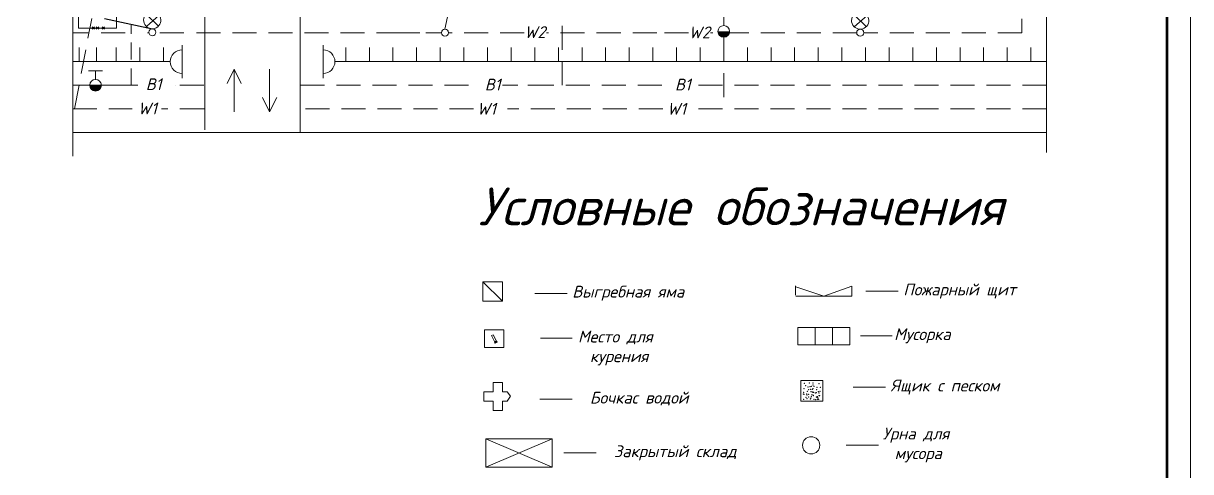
# Model space of a CAD drawing. Header units: millimetres. Extents: x 27137 to 30937, y -4667 to -569.
# Drawn here: x 29971.2 to 30218.2, y -3018 to -2923.1 of the extents above; entities that cross this region are included whole.
import ezdxf

# ---------------------------------------------------------------- set-up
doc = ezdxf.new("R2010")
doc.units = ezdxf.units.MM
doc.header["$LTSCALE"] = 0.4
doc.linetypes.add('штриховаяX2', pattern=[38.1, 25.4, -12.7])
doc.styles.add('Isocpeur', font='isocpeui.ttf', dxfattribs={"height": 2.5})
doc.styles.get("Standard").update_dxf_attribs({"font": 'isocpeui.ttf', "height": 2.5})

msp = doc.modelspace()

# ---------------------------------------------------------------- hatches: boundary and pattern name
at = {"linetype": 'штриховаяX2', "lineweight": 15, "ltscale": 0.5}
msp.add_hatch(color=256, dxfattribs=at).paths.add_polyline_path([(30118.1875, -2924.7865), (30119.4247, -2924.7865), (30120.6618, -2924.7865, -1)])
at = {"lineweight": 15}
msp.add_hatch(color=256, dxfattribs=at).paths.add_polyline_path([(29985.2305, -2936.1837), (29986.4676, -2936.1837), (29987.7048, -2936.1837, -1)])

# ---------------------------------------------------------------- linework, layer by layer
for p, q in [((30029.8064, -2946.0523), (30029.8064, -2841.0523)), ((30187.7384, -2866.4602), (30187.7368, -2946.1837)), ((29981.677, -2877.7562), (29981.677, -2946.1837)), ((29982.8865, -2916.0625), (29982.8865, -2924.0625)), ((29990.8865, -2924.0625), (29990.8865, -2916.0625)), ((30009.5888, -2915.6121), (30009.5888, -2945.6121)), ((29982.8865, -2924.0625), (29990.8865, -2924.0625)), ((29986.8865, -2924.0625), (29985.6565, -2924.0625)), ((29986.2362, -2923.8125), (29985.7362, -2924.3125)), ((29985.7362, -2923.8125), (29986.2362, -2924.3125)), ((29987.1365, -2923.8125), (29986.6365, -2924.3125)), ((29986.6365, -2923.8125), (29987.1365, -2924.3125)), ((29988.3643, -2923.8125), (29987.8643, -2924.3125)), ((29987.8643, -2923.8125), (29988.3643, -2924.3125)), ((29982.995, -2931.1837), (29982.995, -2928.1837)), ((29982.995, -2931.1837), (29982.995, -2928.1837)), ((29986.677, -2931.1837), (29986.677, -2928.1837)), ((29986.677, -2931.1837), (29986.677, -2928.1837)), ((29990.8548, -2931.1837), (29990.8548, -2928.1837)), ((29990.8548, -2931.1837), (29990.8548, -2928.1837)), ((29995.8548, -2931.1837), (29995.8548, -2928.1837)), ((29995.8548, -2931.1837), (29995.8548, -2928.1837)), ((29995.8548, -2931.1837), (29995.8548, -2928.1837)), ((29995.8548, -2931.1837), (29995.8548, -2928.1837)), ((30000.8548, -2931.1837), (30000.8548, -2928.1837)), ((30000.8548, -2931.1837), (30000.8548, -2928.1837)), ((30000.8548, -2931.1837), (30000.8548, -2928.1837)), ((30004.7911, -2928.6837), (30004.7911, -2927.6837)), ((30004.7911, -2928.6837), (30004.7911, -2927.6837)), ((30004.7911, -2928.6837), (30004.7911, -2933.6837)), ((30004.7911, -2928.6837), (30004.7911, -2933.6837)), ((30004.7911, -2931.1837), (30004.7911, -2929.9563)), ((30034.6341, -2928.6837), (30034.6341, -2927.6837)), ((30034.6341, -2928.6837), (30034.6341, -2927.6837)), ((30034.6341, -2931.1837), (30034.6341, -2928.6837)), ((30034.6341, -2928.6837), (30034.6341, -2928.6837)), ((30034.6341, -2928.6837), (30034.6341, -2933.6837)), ((30034.6341, -2931.1837), (30034.6341, -2928.6837)), ((30034.6341, -2928.6837), (30034.6341, -2928.6837)), ((30034.6341, -2928.6837), (30034.6341, -2933.6837)), ((30039.4247, -2928.1837), (30039.4247, -2931.1837)), ((30044.4247, -2931.1837), (30044.4247, -2928.1837)), ((30044.4247, -2931.1837), (30044.4247, -2928.1837)), ((30049.4247, -2931.1837), (30049.4247, -2928.1837)), ((30054.4247, -2931.1837), (30054.4247, -2928.1837)), ((30059.4247, -2931.1837), (30059.4247, -2928.1837)), ((30064.4247, -2931.1837), (30064.4247, -2928.1837)), ((30069.4247, -2931.1837), (30069.4247, -2928.1837)), ((30074.4247, -2931.1837), (30074.4247, -2928.1837)), ((30079.4247, -2931.1837), (30079.4247, -2928.1837)), ((30079.4247, -2931.1837), (30079.4247, -2928.1837)), ((30079.4247, -2931.1837), (30079.4247, -2928.1837)), ((30084.4247, -2931.1837), (30084.4247, -2928.1837)), ((30084.4247, -2931.1837), (30084.4247, -2928.1837)), ((30089.4247, -2931.1837), (30089.4247, -2928.1837)), ((30094.4247, -2931.1837), (30094.4247, -2928.1837)), ((30099.4247, -2931.1837), (30099.4247, -2928.1837)), ((30104.4247, -2931.1837), (30104.4247, -2928.1837)), ((30109.4247, -2931.1837), (30109.4247, -2928.1837)), ((30109.4247, -2931.1837), (30109.4247, -2928.1837)), ((30114.4247, -2931.1837), (30114.4247, -2928.1837)), ((30114.4247, -2931.1837), (30114.4247, -2928.1837)), ((30119.4247, -2931.1837), (30119.4247, -2928.1837)), ((30124.4247, -2931.1837), (30124.4247, -2928.1837)), ((30124.4247, -2931.1837), (30124.4247, -2928.1837)), ((30124.4247, -2931.1837), (30124.4247, -2928.1837)), ((30129.4247, -2931.1837), (30129.4247, -2928.1837)), ((30129.4247, -2931.1837), (30129.4247, -2928.1837)), ((30134.4247, -2931.1837), (30134.4247, -2928.1837)), ((30139.4247, -2931.1837), (30139.4247, -2928.1837)), ((30139.4247, -2931.1837), (30139.4247, -2928.1837)), ((30139.4247, -2931.1837), (30139.4247, -2928.1837)), ((30144.4247, -2931.1837), (30144.4247, -2928.1837)), ((30144.4247, -2931.1837), (30144.4247, -2928.1837)), ((30144.4247, -2931.1837), (30144.4247, -2928.1837)), ((30149.4247, -2931.1837), (30149.4247, -2928.1837)), ((30149.4247, -2931.1837), (30149.4247, -2928.1837)), ((30149.4247, -2931.1837), (30149.4247, -2928.1837)), ((30149.4247, -2931.1837), (30149.4247, -2928.1837)), ((30149.4247, -2931.1837), (30149.4247, -2928.1837)), ((30154.4247, -2931.1837), (30154.4247, -2928.1837)), ((30154.4247, -2931.1837), (30154.4247, -2928.1837)), ((30154.4247, -2931.1837), (30154.4247, -2928.1837)), ((30159.4247, -2931.1837), (30159.4247, -2928.1837)), ((30159.4247, -2931.1837), (30159.4247, -2928.1837)), ((30159.4247, -2931.1837), (30159.4247, -2928.1837)), ((30159.4247, -2931.1837), (30159.4247, -2928.1837)), ((30164.4247, -2931.1837), (30164.4247, -2928.1837)), ((30164.4247, -2931.1837), (30164.4247, -2928.1837)), ((30164.4247, -2931.1837), (30164.4247, -2928.1837)), ((30164.4247, -2931.1837), (30164.4247, -2928.1837)), ((30164.4247, -2931.1837), (30164.4247, -2928.1837)), ((30169.4247, -2931.1837), (30169.4247, -2928.1837)), ((30169.4247, -2931.1837), (30169.4247, -2928.1837)), ((30169.4247, -2931.1837), (30169.4247, -2928.1837)), ((30169.4247, -2931.1837), (30169.4247, -2928.1837)), ((30174.4247, -2931.1837), (30174.4247, -2928.1837)), ((30174.4247, -2931.1837), (30174.4247, -2928.1837)), ((30174.4247, -2931.1837), (30174.4247, -2928.1837)), ((30174.4247, -2931.1837), (30174.4247, -2928.1837)), ((30174.4247, -2931.1837), (30174.4247, -2928.1837)), ((30179.4247, -2931.1837), (30179.4247, -2928.1837)), ((30179.4247, -2931.1837), (30179.4247, -2928.1837)), ((30179.4247, -2931.1837), (30179.4247, -2928.1837)), ((30179.4247, -2931.1837), (30179.4247, -2928.1837)), ((30184.4247, -2931.1837), (30184.4247, -2928.1837)), ((30184.4247, -2931.1837), (30184.4247, -2928.1837)), ((30002.2911, -2931.1837), (29981.677, -2931.1837)), ((30000.8548, -2931.1837), (30002.2911, -2931.1837)), ((30004.7911, -2931.1837), (30004.7911, -2931.924)), ((30187.7371, -2931.1837), (30037.1341, -2931.1837)), ((29986.4732, -2933.1148), (29985.0155, -2933.1148)), ((29986.4732, -2934.9459), (29986.4732, -2933.1148)), ((29987.931, -2933.1148), (29986.4732, -2933.1148)), ((30004.7911, -2934.6837), (30004.7911, -2933.6837)), ((30004.7911, -2934.6837), (30004.7911, -2933.6837)), ((30015.8042, -2932.8037), (30014.3042, -2935.8037)), ((30015.8042, -2932.8037), (30015.8042, -2941.7956)), ((30015.8042, -2932.8037), (30015.8042, -2937.8037)), ((30015.8042, -2932.8037), (30015.8042, -2935.8037)), ((30015.8042, -2932.8037), (30017.3042, -2935.8037)), ((30023.306, -2941.7956), (30023.306, -2932.8037)), ((30034.6341, -2934.6837), (30034.6341, -2933.6837)), ((30034.6341, -2934.6837), (30034.6341, -2933.6837)), ((29981.677, -2936.1837), (29995.4247, -2936.1837)), ((29995.4247, -2936.1837), (29995.4247, -2936.1837)), ((30003.4247, -2936.1837), (30003.4247, -2936.1837)), ((30009.5888, -2936.1837), (30009.5888, -2936.1837)), ((30023.306, -2941.7956), (30021.806, -2938.7956)), ((30023.306, -2941.7956), (30024.806, -2938.7956)), ((29981.677, -2946.1837), (30187.7368, -2946.1837)), ((29981.677, -2946.1837), (30009.4247, -2946.1837)), ((29981.677, -2946.1837), (30009.4247, -2946.1837)), ((29981.677, -2946.1837), (29981.677, -2951.1837)), ((30009.4247, -2946.1837), (30039.4247, -2946.1837)), ((30009.4247, -2946.1837), (30039.4247, -2946.1837)), ((30039.4247, -2946.1837), (30009.4247, -2946.1837)), ((30039.4247, -2946.1837), (30009.4247, -2946.1837)), ((30039.4247, -2946.1837), (30024.4247, -2946.1837)), ((30039.4247, -2946.1837), (30024.4247, -2946.1837)), ((30024.4247, -2946.1837), (30031.9247, -2946.1837)), ((30187.7368, -2946.1837), (30187.7368, -2950.4449)), ((30068.4357, -2977.8329), (30072.5975, -2981.8823)), ((30134.5867, -2980.67), (30134.5867, -2978.6789)), ((30134.6952, -2978.8779), (30140.6179, -2980.869)), ((30140.6179, -2980.869), (30146.5405, -2978.7673)), ((30146.5405, -2980.869), (30146.5405, -2978.7673)), ((30079.4308, -2980.2558), (30086.2823, -2980.2558)), ((30134.6952, -2980.869), (30146.5405, -2980.869)), ((30149.4857, -2979.797), (30156.3372, -2979.797)), ((30070.2368, -2989.1718), (30070.6121, -2989.0468)), ((30071.0375, -2990.7469), (30070.2368, -2989.1718)), ((30070.6121, -2989.0468), (30071.4128, -2990.5469)), ((30148.3664, -2989.2747), (30155.0453, -2989.2747)), ((30071.3223, -2990.3773), (30070.9509, -2990.5766)), ((30071.4128, -2990.5469), (30071.0375, -2990.7469)), ((30071.4128, -2990.5469), (30071.4128, -2990.5469)), ((30080.644, -2989.7771), (30087.3644, -2989.7771)), ((30070.6209, -3001.107), (30070.6209, -2999.107)), ((30070.6209, -2999.107), (30072.6209, -2999.107)), ((30072.6209, -2999.107), (30072.6209, -3001.107)), ((30070.6209, -3001.107), (30068.6209, -3001.107)), ((30068.6209, -3001.107), (30068.6209, -3003.107)), ((30072.6209, -3001.107), (30073.6209, -3001.107)), ((30073.6209, -3001.107), (30074.2945, -3002.0359)), ((30146.8311, -3000.1376), (30153.6827, -3000.1376)), ((30068.6209, -3003.107), (30070.6209, -3003.107)), ((30070.6209, -3003.107), (30070.6209, -3005.107)), ((30072.6209, -3005.107), (30072.6209, -3003.107)), ((30072.6209, -3003.107), (30073.6209, -3003.107)), ((30073.6209, -3003.107), (30074.2945, -3002.0359)), ((30080.5129, -3002.6784), (30087.3644, -3002.6784)), ((30070.6209, -3005.107), (30072.6209, -3005.107)), ((30069.0808, -3011.0587), (30069.0808, -3017.0587)), ((30083.0843, -3011.0587), (30069.0808, -3017.0587)), ((30069.0808, -3011.0587), (30083.0843, -3017.0587)), ((30083.0843, -3011.0587), (30069.0808, -3011.0587)), ((30083.0843, -3017.0587), (30083.0843, -3011.0587)), ((30145.3054, -3012.4266), (30152.1569, -3012.4266)), ((30085.5965, -3014.0279), (30092.448, -3014.0279)), ((30069.0808, -3017.0587), (30083.0843, -3017.0587)), ((30071.0814, -3017.0587), (30081.0837, -3017.0587))]:
    msp.add_line(p, q, dxfattribs=at)
at = {"lineweight": 15, "ltscale": 0.5}
for p, q in [((30060.4232, -2924.3013), (30063.2197, -2911.0975)), ((29997.1651, -2921.1082), (29999.7824, -2923.6582)), ((29999.9566, -2921.3158), (29997.2225, -2923.7145)), ((30146.9826, -2921.1994), (30149.5999, -2923.7494)), ((30149.774, -2921.407), (30147.0399, -2923.8057)), ((30034.6341, -2931.1837), (30034.6341, -2927.9727))]:
    msp.add_line(p, q, dxfattribs=at)
at = {"linetype": 'штриховаяX2', "lineweight": 15, "ltscale": 0.5}
for p, q in [((30085.228, -2915.9453), (30085.228, -2936.1302)), ((29982.0424, -2941.1837), (29985.6565, -2922.0625)), ((30119.4303, -2923.5487), (30119.4303, -2921.7176)), ((30182.5317, -2922.1163), (30182.5316, -2925.0499)), ((29993.9803, -2923.4754), (29993.9803, -2925.262)), ((29992.7184, -2925.0499), (29981.677, -2925.0499)), ((29993.9803, -2927.1496), (29993.9803, -2930.7228)), ((29997.7591, -2925.0499), (29997.4378, -2925.0499)), ((30005.1284, -2925.0499), (29999.2449, -2925.0499)), ((30051.0171, -2925.0499), (30006.3609, -2925.0499)), ((30055.1284, -2925.0499), (30051.0171, -2925.0499)), ((30059.6746, -2925.0499), (30056.3609, -2925.0499)), ((30077.1899, -2925.0499), (30061.1717, -2925.0499)), ((30105.2285, -2925.0499), (30081.9092, -2925.0499)), ((30111.9349, -2925.0499), (30106.3956, -2925.0499)), ((30147.559, -2925.0499), (30116.6542, -2925.0499)), ((30119.4247, -2926.0237), (30119.4247, -2941.1837)), ((30182.5316, -2925.0499), (30149.0561, -2925.0499)), ((29993.9803, -2932.6104), (29993.9803, -2936.1837)), ((29993.9803, -2932.6104), (29993.9803, -2936.1837)), ((30009.4247, -2936.1837), (30003.4247, -2936.1837)), ((30065.4113, -2936.1837), (30029.8064, -2936.1837)), ((30106.3192, -2936.1837), (30072.5765, -2936.1837)), ((30083.0738, -2936.1837), (30073.0738, -2936.1837)), ((30187.737, -2936.1837), (30113.4844, -2936.1837)), ((29981.677, -2941.1837), (29994.2358, -2941.1837)), ((30009.4247, -2941.1837), (30000.4469, -2941.1837)), ((30009.5888, -2941.1837), (30004.4247, -2941.1837)), ((30066.479, -2941.1837), (30029.8064, -2941.1837)), ((30106.509, -2941.1837), (30073.6442, -2941.1837)), ((30187.7369, -2941.1837), (30113.6742, -2941.1837))]:
    msp.add_line(p, q, dxfattribs=at)
at = {"ltscale": 0.5}
msp.add_line((29988.3812, -2922.0625), (29998.502, -2924.2097), dxfattribs=at)
at = {"color": 7, "lineweight": 15}
msp.add_lwpolyline([(29377.2396, -3328.1159), (30218.2396, -3328.1159), (30218.2396, -2734.1159), (29377.2396, -2734.1159)], close=True, dxfattribs=at)
at = {"lineweight": 15, "const_width": 0.6}
msp.add_lwpolyline([(29397.2396, -3323.1159), (30213.2396, -3323.1159), (30213.2396, -2739.1159), (29397.2396, -2739.1159)], close=True, dxfattribs=at)
msp.add_lwpolyline([(29397.2396, -2739.1159), (30213.2396, -2739.1159), (30213.2396, -3323.1159), (29397.2396, -3323.1159)], dxfattribs=at)
at = {"lineweight": 15}
for points in [[(30068.4357, -2977.8329), (30072.5975, -2977.8329), (30072.5975, -2981.8823), (30068.4357, -2981.8823)], [(30068.8052, -2987.9785), (30072.8563, -2987.9785), (30072.8563, -2991.7228), (30068.8052, -2991.7228)], [(30135.1116, -2987.4735), (30138.7779, -2987.4735), (30138.7779, -2991.1629), (30135.1116, -2991.1629)], [(30138.7779, -2987.4735), (30142.4442, -2987.4735), (30142.4442, -2991.1629), (30138.7779, -2991.1629)], [(30142.4442, -2987.4735), (30146.1105, -2987.4735), (30146.1105, -2991.1629), (30142.4442, -2991.1629)], [(30135.7405, -2998.7475), (30140.401, -2998.7475), (30140.401, -3003.0644), (30135.7405, -3003.0644)]]:
    msp.add_lwpolyline(points, close=True, dxfattribs=at)
for centre, radius in [((29998.502, -2924.9583), 0.7486), ((30060.4232, -2925.0499), 0.7486), ((30148.3076, -2925.0499), 0.7486), ((29986.4676, -2936.1837), 1.2372), ((30137.9262, -3012.4506), 1.8346)]:
    msp.add_circle(centre, radius, dxfattribs=at)
at = {"lineweight": 15, "ltscale": 0.5}
msp.add_circle((30119.4247, -2924.7865), 1.2372, dxfattribs=at)
for centre in [(29998.4738, -2922.3832), (30148.2912, -2922.4744)]:
    msp.add_arc(centre, 1.8271, 135.74633, 35.748105, dxfattribs=at)
at = {"lineweight": 15}
for centre, start, end in [((30004.7911, -2931.1837), 90, 270), ((30034.6341, -2931.1837), 270, 90)]:
    msp.add_arc(centre, 2.5, start, end, dxfattribs=at)
for p in [(30070.9509, -2990.5766), (30070.9709, -2990.5895), (30070.9715, -2990.5967), (30070.9818, -2990.5804), (30070.9849, -2990.6131), (30070.9927, -2990.6009), (30070.9927, -2990.6172), (30070.994, -2990.6361), (30070.9946, -2990.6179), (30070.9964, -2990.5725), (30070.9964, -2990.6282), (30070.9982, -2990.5797), (30071.0037, -2990.6506), (30071.0146, -2990.5651), (30071.0147, -2990.5971), (30071.0158, -2990.653), (30071.017, -2990.6736), (30071.0196, -2990.6118), (30071.0261, -2990.6857), (30071.027, -2990.6412), (30071.0273, -2990.5773), (30071.0333, -2990.5985), (30071.0352, -2990.5459), (30071.0364, -2990.7069), (30071.0375, -2990.7469), (30071.0375, -2990.7469), (30071.0376, -2990.5664), (30071.0406, -2990.7124), (30071.0406, -2990.7251), (30071.0442, -2990.6609), (30071.0461, -2990.6288), (30071.0461, -2990.7203), (30071.0466, -2990.6609), (30071.0491, -2990.6437), (30071.0503, -2990.5634), (30071.0503, -2990.7209), (30071.0515, -2990.6094), (30071.0546, -2990.6997), (30071.0564, -2990.5931), (30071.0588, -2990.6294), (30071.0594, -2990.55), (30071.0613, -2990.6094), (30071.0636, -2990.5816), (30071.0697, -2990.5998), (30071.0703, -2990.647), (30071.0709, -2990.6851), (30071.0715, -2990.6518), (30071.0733, -2990.5707), (30071.0733, -2990.7106), (30071.0736, -2990.6609), (30071.0782, -2990.5453), (30071.0788, -2990.5731), (30071.08, -2990.5773), (30071.081, -2990.6805), (30071.0824, -2990.5344), (30071.0849, -2990.696), (30071.0855, -2990.6022), (30071.0861, -2990.5991), (30071.0908, -2990.6511), (30071.0915, -2990.5822), (30071.0927, -2990.5882), (30071.0946, -2990.627), (30071.0957, -2990.6511), (30071.0957, -2990.6756), (30071.0964, -2990.5132), (30071.097, -2990.6948), (30071.0982, -2990.6216), (30071.0994, -2990.5846), (30071.1, -2990.6567), (30071.1085, -2990.5446), (30071.1121, -2990.5324), (30071.1128, -2990.6143), (30071.1128, -2990.6388), (30071.1133, -2990.6761), (30071.1139, -2990.647), (30071.1178, -2990.5849), (30071.12, -2990.65), (30071.1218, -2990.5562), (30071.1236, -2990.5616), (30071.1255, -2990.5979), (30071.1261, -2990.5634), (30071.1267, -2990.5264), (30071.1285, -2990.6797), (30071.1315, -2990.6724), (30071.1339, -2990.5404), (30071.1366, -2990.4769), (30071.1366, -2990.4769), (30071.1376, -2990.5071), (30071.1388, -2990.6712), (30071.1406, -2990.4926), (30071.1412, -2990.5652), (30071.1424, -2990.587), (30071.1461, -2990.6064), (30071.1467, -2990.6143), (30071.1491, -2990.5344), (30071.1497, -2990.6167), (30071.1497, -2990.6718), (30071.1503, -2990.6555), (30071.1533, -2990.5392), (30071.1539, -2990.5052), (30071.1545, -2990.5898), (30071.1545, -2990.6412), (30071.1552, -2990.5646), (30071.1619, -2990.5359), (30071.1691, -2990.4925), (30071.1733, -2990.5562), (30071.1739, -2990.6427), (30071.1766, -2990.629), (30071.1776, -2990.578), (30071.1806, -2990.4835), (30071.1836, -2990.4871), (30071.1855, -2990.4726), (30071.1861, -2990.5731), (30071.1861, -2990.6476), (30071.1864, -2990.5457), (30071.1897, -2990.5876), (30071.1909, -2990.4973), (30071.1933, -2990.5422), (30071.1964, -2990.5077), (30071.1964, -2990.6107), (30071.197, -2990.5913), (30071.1988, -2990.5549), (30071.1994, -2990.5422), (30071.2, -2990.4968), (30071.2012, -2990.544), (30071.2042, -2990.5271), (30071.2079, -2990.4677), (30071.2079, -2990.5852), (30071.2097, -2990.5543), (30071.2097, -2990.5725), (30071.2103, -2990.4871), (30071.2115, -2990.5422), (30071.2115, -2990.6149), (30071.2121, -2990.6409), (30071.2188, -2990.4683), (30071.22, -2990.4435), (30071.2212, -2990.4617), (30071.2218, -2990.515), (30071.2218, -2990.6125), (30071.2224, -2990.449), (30071.2236, -2990.6252), (30071.2252, -2990.6469), (30071.2255, -2990.6125), (30071.2257, -2990.5726), (30071.2261, -2990.5138), (30071.2267, -2990.6034), (30071.2327, -2990.4829), (30071.2351, -2990.4635), (30071.2351, -2990.5434), (30071.2355, -2990.4819), (30071.2358, -2990.5882), (30071.2376, -2990.5628), (30071.2379, -2990.5481), (30071.2406, -2990.5961), (30071.243, -2990.5931), (30071.2473, -2990.5222), (30071.2485, -2990.4538), (30071.2502, -2990.5015), (30071.2502, -2990.5089), (30071.2527, -2990.6004), (30071.2533, -2990.4484), (30071.2552, -2990.4641), (30071.2552, -2990.5004), (30071.2582, -2990.4344), (30071.2588, -2990.5126), (30071.2588, -2990.5277), (30071.2624, -2990.4429), (30071.2642, -2990.4217), (30071.2649, -2990.5702), (30071.2661, -2990.607), (30071.2685, -2990.5319), (30071.2697, -2990.5392), (30071.2715, -2990.501), (30071.2788, -2990.4453), (30071.2806, -2990.4284), (30071.2806, -2990.558), (30071.2818, -2990.4774), (30071.2824, -2990.5719), (30071.283, -2990.5071), (30071.2845, -2990.4378), (30071.2861, -2990.4865), (30071.2861, -2990.5852), (30071.287, -2990.4525), (30071.287, -2990.4746), (30071.2879, -2990.5798), (30071.2891, -2990.5525), (30071.2909, -2990.4169), (30071.2994, -2990.4072), (30071.3018, -2990.4036), (30071.3042, -2990.4844), (30071.3042, -2990.5416), (30071.3067, -2990.5029), (30071.3091, -2990.4139), (30071.3109, -2990.4229), (30071.3115, -2990.5261), (30071.317, -2990.4508), (30071.3206, -2990.581), (30071.3236, -2990.4235), (30071.3238, -2990.5408), (30071.3273, -2990.4811), (30071.3291, -2990.5065), (30071.3297, -2990.4272), (30071.3303, -2990.5586), (30071.3345, -2990.449), (30071.3436, -2990.478), (30071.357, -2990.5465), (30071.357, -2990.5598), (30071.3588, -2990.5344), (30071.3654, -2990.5071), (30071.3739, -2990.5416), (30071.4128, -2990.5469), (30136.2505, -3001.5949), (30136.3247, -3001.1995), (30136.3989, -3000.4581), (30136.4483, -2999.346), (30136.7451, -2999.8403), (30136.7698, -2999.7909), (30136.9924, -3001.5702), (30137.1408, -3001.0265), (30137.2398, -3000.0874), (30137.4129, -3000.6311), (30137.5613, -2999.2472), (30137.6602, -3000.0133), (30137.8334, -3000.557), (30137.8828, -3001.0513), (30137.957, -2999.9392), (30138.1796, -3000.6064), (30138.1796, -3001.1748), (30138.2785, -2999.6426), (30138.2785, -3000.4828), (30138.2785, -3001.2242), (30138.3033, -2999.2719), (30138.4269, -3001.249), (30138.5506, -2999.9392), (30138.7732, -3001.3725), (30138.9958, -3001.2737), (30139.07, -3000.6806), (30139.1442, -3000.1616), (30139.4657, -3001.0513), (30139.5647, -2999.3955), (30139.5894, -3001.3972), (30139.7872, -3001.0265), (30139.8862, -3000.1369), (30136.3247, -3002.707), (30136.4236, -3001.6691), (30136.844, -3002.3116), (30137.0172, -3001.7679), (30137.0172, -3002.5835), (30137.3634, -3002.1881), (30137.4129, -3001.6691), (30137.7344, -3002.6329), (30137.9076, -3002.4352), (30137.9323, -3002.0398), (30138.0807, -3001.7185), (30138.3527, -3001.9409), (30138.3775, -3001.8915), (30138.5506, -3002.7318), (30138.8969, -3002.7565), (30138.9958, -3002.1881), (30139.1937, -3002.2869), (30139.2184, -3002.7318), (30139.2431, -3002.1386), (30139.3421, -3002.4105), (30139.5399, -3002.6823), (30139.6141, -3001.9409), (30139.7378, -3001.9162)]:
    msp.add_point(p, dxfattribs=at)

# ---------------------------------------------------------------- texts
at = {"linetype": 'штриховаяX2', "lineweight": 15, "char_height": 2.5, "attachment_point": 3, "style": 'Isocpeur'}
for s, width, insert in [('W2', 3.719358, (30081.7016, -2923.6723)), ('W2', 3.719358, (30116.505, -2923.7307)), ('В1', 5.498522, (30000.4446, -2934.7178)), ('В1', 5.498522, (30072.193, -2934.7913)), ('В1', 5.498522, (30112.4413, -2934.7912)), ('W1', 5.498522, (29999.4718, -2939.8331)), ('W1', 5.498522, (30071.2202, -2939.9066)), ('W1', 5.498522, (30111.4685, -2939.9065))]:
    msp.add_mtext_dynamic_manual_height_columns(s, width=width, gutter_width=12.5, heights=[0], dxfattribs=dict(at, insert=insert))
at = {"lineweight": 15, "insert": (30067.4689, -2957.8501), "char_height": 8, "width": 190.853413, "attachment_point": 1}
msp.add_mtext('Условные обозначения', dxfattribs=at)
at = {"lineweight": 15, "char_height": 2.5, "attachment_point": 1, "style": 'Isocpeur'}
for s, width, insert in [('\\pi-2.5235;Выгребная яма', 29.081212, (30089.8866, -2978.6486)), ('\\pi-2.5235;Пожарный щит', 28.739258, (30159.9415, -2978.1897)), ('\\pi-2.5235;Место для курения', 20.043497, (30091.0999, -2988.1699)), ('\\pi-2.5235;Мусорка', 20.043497, (30158.0061, -2987.6528)), ('\\pi-2.5235;Ящик с песком', 20.043497, (30157.2869, -2998.5303)), ('Бочкас водой', 25.891508, (30091.0922, -3001.1096)), ('\\pi-2.5235;Урна для мусора', 20.043497, (30155.5893, -3008.7128)), ('Закрытый склад', 25.891508, (30096.1758, -3012.4591))]:
    msp.add_mtext_dynamic_manual_height_columns(s, width=width, gutter_width=15, heights=[0], dxfattribs=dict(at, insert=insert))

doc.saveas('drawing.dxf')
